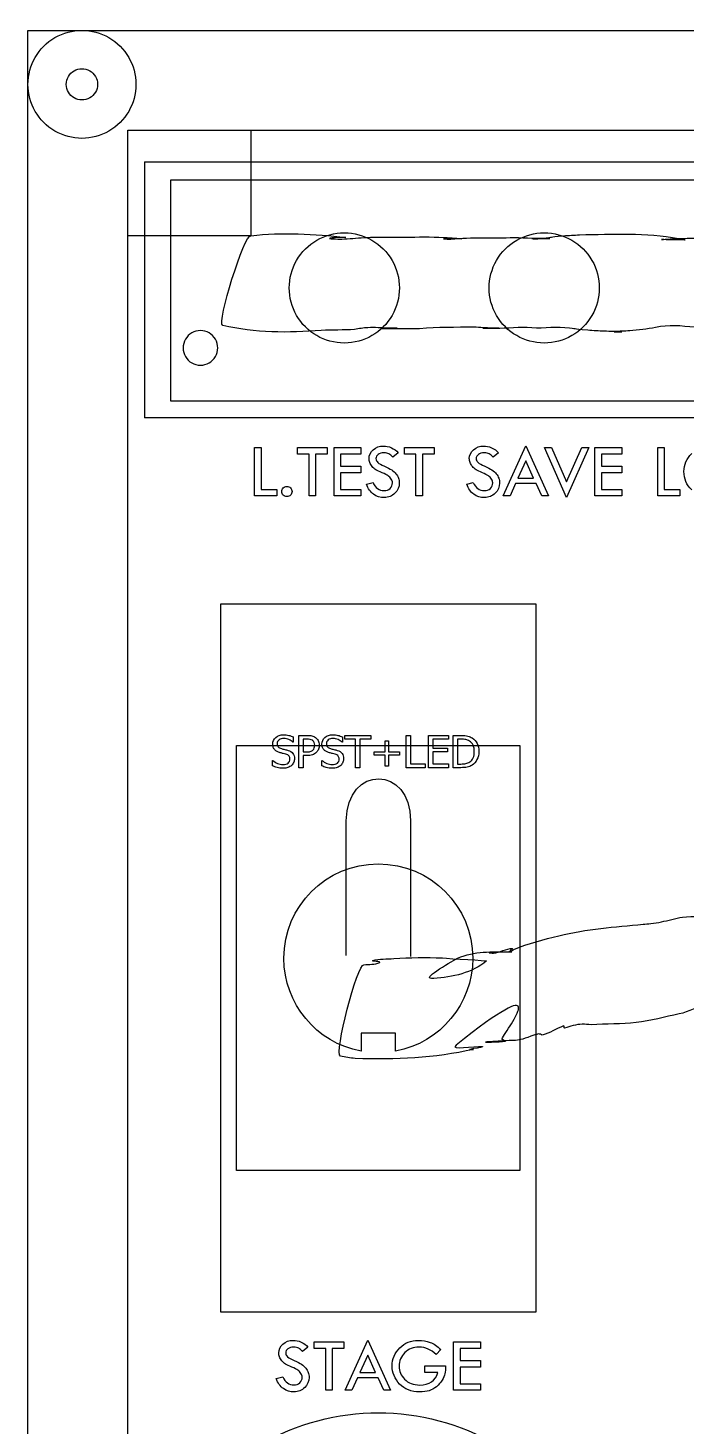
# Model space of a CAD drawing. Extents: x 0 to 339, y 0 to 211.
# Drawn here: x 0.1 to 41.9, y 121.8 to 210.6 of the extents above; entities that cross this region are included whole.
import ezdxf

# ---------------------------------------------------------------- set-up
doc = ezdxf.new("R2010")
doc.units = 0
doc.layers.add('Layer_1', color=7, linetype='CONTINUOUS')

msp = doc.modelspace()

# ---------------------------------------------------------------- linework, layer by layer
at = {"layer": 'Layer_1', "color": 7}
for p, q in [((0.13229, 210.418888), (338.58731, 210.418888)), ((0.13229, 0.132278), (0.13229, 210.418888)), ((14.53194, 183.917361), (14.94673, 183.917361)), ((14.53194, 180.845031), (14.53194, 183.917361)), ((14.94673, 183.917361), (14.94673, 181.259821)), ((17.26424, 183.917361), (19.14285, 183.917361)), ((17.26424, 183.497751), (17.26424, 183.917361)), ((19.14285, 183.917361), (19.14285, 183.497751)), ((19.57935, 183.917361), (21.28191, 183.917361)), ((19.57935, 180.845031), (19.57935, 183.917361)), ((21.28191, 183.917361), (21.28191, 183.497751)), ((24.05521, 183.917361), (25.93382, 183.917361)), ((24.05521, 183.497751), (24.05521, 183.917361)), ((25.93382, 183.917361), (25.93382, 183.497751)), ((30.32224, 180.845031), (31.75953, 184.035531)), ((31.75953, 184.035531), (33.21129, 180.845031)), ((32.94843, 183.912541), (33.39216, 183.912541)), ((34.34955, 180.741331), (32.94843, 183.912541)), ((33.39216, 183.912541), (34.35437, 181.739721)), ((35.77238, 183.912541), (34.34955, 180.741331)), ((34.35437, 181.739721), (35.32382, 183.912541)), ((35.32382, 183.912541), (35.77238, 183.912541)), ((36.15582, 183.917361), (37.85838, 183.917361)), ((36.15582, 180.845031), (36.15582, 183.917361)), ((37.85838, 183.917361), (37.85838, 183.497751)), ((40.14044, 183.917361), (40.55523, 183.917361)), ((40.14044, 180.845031), (40.14044, 183.917361)), ((40.55523, 183.917361), (40.55523, 181.259821)), ((17.99495, 183.497751), (17.26424, 183.497751)), ((17.99495, 180.845031), (17.99495, 183.497751)), ((19.14285, 183.497751), (18.40974, 183.497751)), ((18.40974, 183.497751), (18.40974, 180.845031)), ((21.28191, 183.497751), (19.99414, 183.497751)), ((19.99414, 183.497751), (19.99414, 182.730871)), ((23.65007, 183.577331), (23.31004, 183.304831)), ((23.65011, 183.577291), (23.65007, 183.577331)), ((24.78592, 183.497751), (24.05521, 183.497751)), ((24.78592, 180.845031), (24.78592, 183.497751)), ((25.93382, 183.497751), (25.20071, 183.497751)), ((25.20071, 183.497751), (25.20071, 180.845031)), ((30.02079, 183.577331), (29.68076, 183.304831)), ((30.02084, 183.577291), (30.02079, 183.577331)), ((31.75953, 183.073311), (31.26516, 181.980871)), ((32.2539, 181.980871), (31.75953, 183.073311)), ((37.85838, 183.497751), (36.57061, 183.497751)), ((36.57061, 183.497751), (36.57061, 182.730871)), ((19.99414, 182.730871), (21.28191, 182.730871)), ((21.28191, 182.316081), (19.99414, 182.316081)), ((19.99414, 182.316081), (19.99414, 181.259821)), ((21.28191, 182.730871), (21.28191, 182.316081)), ((36.57061, 182.730871), (37.85838, 182.730871)), ((37.85838, 182.316081), (36.57061, 182.316081)), ((36.57061, 182.316081), (36.57061, 181.259821)), ((37.85838, 182.730871), (37.85838, 182.316081)), ((41.80925, 182.400491), (41.80925, 182.400491)), ((14.94673, 181.259821), (15.94753, 181.259821)), ((15.94753, 181.259821), (15.94753, 180.845031)), ((19.99414, 181.259821), (21.28191, 181.259821)), ((21.28191, 181.259821), (21.28191, 180.845031)), ((21.63645, 181.585341), (22.05607, 181.703501)), ((28.00717, 181.585341), (28.42678, 181.703501)), ((31.10841, 181.631201), (30.75873, 180.845031)), ((32.41306, 181.631201), (31.10841, 181.631201)), ((31.26516, 181.980871), (32.2539, 181.980871)), ((32.77239, 180.845031), (32.41306, 181.631201)), ((36.57061, 181.259821), (37.85838, 181.259821)), ((37.85838, 181.259821), (37.85838, 180.845031)), ((40.55523, 181.259821), (41.55603, 181.259821)), ((41.55603, 181.259821), (41.55603, 180.845031)), ((15.94753, 180.845031), (14.53194, 180.845031)), ((16.25862, 181.127181), (16.25862, 181.127181)), ((18.40974, 180.845031), (17.99495, 180.845031)), ((21.28191, 180.845031), (19.57935, 180.845031)), ((25.20071, 180.845031), (24.78592, 180.845031)), ((30.75873, 180.845031), (30.32224, 180.845031)), ((33.21129, 180.845031), (32.77239, 180.845031)), ((37.85838, 180.845031), (36.15582, 180.845031)), ((41.55603, 180.845031), (40.14044, 180.845031)), ((18.32277, 127.108301), (20.20138, 127.108301)), ((18.32277, 126.688691), (18.32277, 127.108301)), ((20.20138, 127.108301), (20.20138, 126.688691)), ((20.28217, 124.035971), (21.71946, 127.226471)), ((21.71946, 127.226471), (23.17123, 124.035971)), ((27.17804, 127.108301), (28.88061, 127.108301)), ((27.17804, 124.035971), (27.17804, 127.108301)), ((28.88061, 127.108301), (28.88061, 126.688691)), ((17.91763, 126.768271), (17.5776, 126.495771)), ((17.91767, 126.768231), (17.91763, 126.768271)), ((19.05347, 126.688691), (18.32277, 126.688691)), ((19.05347, 124.035971), (19.05347, 126.688691)), ((20.20138, 126.688691), (19.46826, 126.688691)), ((19.46826, 126.688691), (19.46826, 124.035971)), ((21.71946, 126.264261), (21.22509, 125.171821)), ((22.21383, 125.171821), (21.71946, 126.264261)), ((26.37379, 126.618761), (26.06269, 126.312491)), ((26.3738, 126.618731), (26.37379, 126.618761)), ((28.88061, 126.688691), (27.59283, 126.688691)), ((27.59283, 126.688691), (27.59283, 125.921811)), ((25.35128, 125.171821), (25.35128, 125.591431)), ((25.35128, 125.591431), (26.66076, 125.591431)), ((27.59283, 125.921811), (28.88061, 125.921811)), ((28.88061, 125.507021), (27.59283, 125.507021)), ((27.59283, 125.507021), (27.59283, 124.450761)), ((28.88061, 125.921811), (28.88061, 125.507021)), ((15.90401, 124.776281), (16.32362, 124.894451)), ((21.06834, 124.822141), (20.71866, 124.035971)), ((22.373, 124.822141), (21.06834, 124.822141)), ((21.22509, 125.171821), (22.21383, 125.171821)), ((22.73232, 124.035971), (22.373, 124.822141)), ((26.18086, 125.171821), (25.35128, 125.171821)), ((27.59283, 124.450761), (28.88061, 124.450761)), ((28.88061, 124.450761), (28.88061, 124.035971)), ((19.46826, 124.035971), (19.05347, 124.035971)), ((20.71866, 124.035971), (20.28217, 124.035971)), ((23.17123, 124.035971), (22.73232, 124.035971)), ((28.88061, 124.035971), (27.17804, 124.035971))]:
    msp.add_line(p, q, dxfattribs=at)
at = {"layer": 'Layer_1', "color": 1}
for p, q in [((4.553477, 206.989884), (4.553477, 206.989884)), ((11.0889, 191.347971), (11.0889, 191.347971)), ((20.23288, 190.558181), (20.23288, 190.558181)), ((32.93277, 190.558181), (32.93277, 190.558181)), ((23.49221, 146.718406), (21.29234, 146.718406)), ((21.29234, 146.718406), (21.29234, 145.580366)), ((23.49221, 145.580366), (23.49221, 146.718406))]:
    msp.add_line(p, q, dxfattribs=at)
at = {"layer": 'Layer_1', "color": 3}
for p, q in [((6.990289, 206.989884), (6.990289, 206.989884)), ((6.47757, 204.072506), (14.289721, 204.072506)), ((6.47757, 197.373064), (6.47757, 204.072506)), ((14.289721, 204.072506), (14.289721, 197.373064)), ((9.20218, 200.925678), (113.05593, 200.925678)), ((9.20218, 186.874654), (9.20218, 200.925678)), ((14.289721, 197.373064), (6.47757, 197.373064)), ((14.29009, 197.372478), (14.28972, 197.373063)), ((113.05593, 186.874654), (9.20218, 186.874654)), ((12.392278, 174.000586), (32.392278, 174.000586)), ((12.392278, 129.000586), (12.392278, 174.000586)), ((32.392278, 174.000586), (32.392278, 129.000586)), ((21.4717, 151.060271), (21.47055, 151.060531)), ((32.392278, 129.000586), (12.392278, 129.000586))]:
    msp.add_line(p, q, dxfattribs=at)
at = {"layer": 'Layer_1', "color": 6}
for p, q in [((6.47757, 204.072506), (116.13033, 204.072506)), ((6.47757, 6.478666), (6.47757, 204.072506)), ((7.53177, 202.061561), (7.53177, 185.805561)), ((7.53177, 202.061561), (114.59278, 202.061561)), ((114.59278, 185.805561), (7.53177, 185.805561)), ((16.983479, 165.213876), (16.962808, 165.213876)), ((16.983479, 165.540466), (16.983479, 165.213876)), ((17.340391, 163.583576), (17.340391, 165.635476)), ((17.340391, 165.635476), (17.855777, 165.635476)), ((17.839241, 165.401006), (17.613243, 165.401006)), ((17.613243, 165.401006), (17.613243, 164.581076)), ((20.108867, 165.213876), (20.088197, 165.213876)), ((20.108867, 165.540466), (20.108867, 165.213876)), ((20.256318, 165.392896), (20.256318, 165.635436)), ((20.256318, 165.635436), (21.907207, 165.635436)), ((20.945337, 165.392896), (20.256318, 165.392896)), ((20.945337, 163.583536), (20.945337, 165.392896)), ((21.907207, 165.392896), (21.218188, 165.392896)), ((21.218188, 165.392896), (21.218188, 163.583536)), ((21.907207, 165.635436), (21.907207, 165.392896)), ((22.818089, 164.592256), (22.818089, 165.288166)), ((22.818089, 165.288166), (23.046843, 165.288166)), ((23.046843, 165.288166), (23.046843, 164.592256)), ((24.169944, 163.583536), (24.169944, 165.635436)), ((24.169944, 165.635436), (24.442795, 165.635436)), ((24.442795, 165.635436), (24.442795, 163.826066)), ((25.575541, 163.583536), (25.575541, 165.635436)), ((25.575541, 165.635436), (26.858494, 165.635436)), ((26.858494, 165.392896), (25.848393, 165.392896)), ((25.848393, 165.392896), (25.848393, 164.830656)), ((26.858494, 165.635436), (26.858494, 165.392896)), ((27.157528, 163.583506), (27.157528, 165.635406)), ((27.157528, 165.635406), (27.624682, 165.635406)), ((27.638461, 165.401016), (27.430377, 165.401016)), ((27.430377, 165.401016), (27.430377, 163.817646)), ((13.392278, 165.000586), (31.392278, 165.000586)), ((13.392278, 138.000586), (13.392278, 165.000586)), ((17.613243, 164.581076), (17.799278, 164.581076)), ((17.844753, 164.348386), (17.613243, 164.348386)), ((17.613243, 164.348386), (17.613243, 163.583576)), ((18.351871, 165.009706), (18.351871, 165.009696)), ((18.635747, 165.016796), (18.635746, 165.016696)), ((22.12218, 164.371776), (22.12218, 164.592256)), ((22.12218, 164.592256), (22.818089, 164.592256)), ((22.818089, 164.371776), (22.12218, 164.371776)), ((22.818089, 163.675866), (22.818089, 164.371776)), ((23.046843, 164.592256), (23.742752, 164.592256)), ((23.742752, 164.371776), (23.046843, 164.371776)), ((23.046843, 164.371776), (23.046843, 163.675866)), ((23.742752, 164.592256), (23.742752, 164.371776)), ((25.848393, 164.830656), (26.789592, 164.830656)), ((26.789592, 164.588126), (25.848393, 164.588126)), ((25.848393, 164.588126), (25.848393, 163.826066)), ((26.789592, 164.830656), (26.789592, 164.588126)), ((28.491468, 164.611356), (28.491468, 164.611416)), ((28.775343, 164.607386), (28.775343, 164.607416)), ((31.392278, 165.000586), (31.392278, 138.000586)), ((15.667454, 163.706196), (15.667454, 164.047956)), ((15.667454, 164.047956), (15.686746, 164.047956)), ((16.341314, 163.546406), (16.341315, 163.546326)), ((17.613243, 163.583576), (17.340391, 163.583576)), ((18.792843, 163.706196), (18.792843, 164.047956)), ((18.792843, 164.047956), (18.812135, 164.047956)), ((19.466703, 163.546406), (19.466703, 163.546326)), ((21.218188, 163.583536), (20.945337, 163.583536)), ((23.046843, 163.675866), (22.818089, 163.675866)), ((25.35919, 163.583536), (24.169944, 163.583536)), ((24.442795, 163.826066), (25.35919, 163.826066)), ((25.35919, 163.826066), (25.35919, 163.583536)), ((26.858494, 163.583536), (25.575541, 163.583536)), ((25.848393, 163.826066), (26.858494, 163.826066)), ((26.858494, 163.826066), (26.858494, 163.583536)), ((27.630195, 163.583506), (27.157528, 163.583506)), ((27.430377, 163.817646), (27.638461, 163.817646)), ((20.35417, 151.647806), (20.35417, 160.200436)), ((24.43003, 160.200436), (24.43003, 151.580986)), ((31.392278, 138.000586), (13.392278, 138.000586))]:
    msp.add_line(p, q, dxfattribs=at)
at = {"layer": 'Layer_1', "color": 3}
for points in [[(1.846789, 209.959485), (2.907725, 210.572017), (4.214853, 210.572017), (5.275789, 209.959485)], [(0.132289, 206.989884), (0.132289, 208.214948), (0.785853, 209.346953), (1.846789, 209.959485)], [(5.275789, 209.959485), (6.336725, 209.346953), (6.990289, 208.214948), (6.990289, 206.989884)], [(1.846789, 204.020283), (0.785853, 204.632815), (0.132289, 205.76482), (0.132289, 206.989884)], [(6.990289, 206.989884), (6.990289, 205.76482), (6.336725, 204.632815), (5.275789, 204.020283)], [(5.275789, 204.020283), (4.214853, 203.407751), (2.907725, 203.407751), (1.846789, 204.020283)], [(12.50483, 191.677131), (12.1021, 191.803371), (13.88737, 197.498715), (14.29009, 197.372478)], [(14.28972, 197.373063), (16.29506, 197.617018), (18.32297, 197.484886), (20.32444, 197.268698)], [(19.33767, 197.219878), (19.0981, 197.181058), (19.82085, 197.155638), (20.06346, 197.162158)], [(20.32444, 197.268698), (19.99552, 197.252428), (19.66276, 197.272498), (19.33767, 197.219878)], [(20.06346, 197.162158), (20.5387, 197.174938), (21.01034, 197.239718), (21.48627, 197.255128)], [(21.48627, 197.255128), (21.67263, 197.263928), (21.85879, 197.279208), (22.04534, 197.281498)], [(22.04534, 197.281498), (22.72998, 197.289898), (23.41471, 197.283798), (24.09939, 197.287198)], [(24.09939, 197.287198), (24.91656, 197.291298), (25.72655, 197.316518), (26.54315, 197.270028)], [(27.37251, 197.210578), (28.6164, 197.127798), (25.67215, 197.204378), (26.76658, 197.165668)], [(26.54315, 197.270028), (26.6951, 197.259268), (26.84705, 197.248628), (26.99899, 197.237738)], [(26.76658, 197.165668), (26.84568, 197.162868), (26.9248, 197.164068), (27.00391, 197.163368)], [(26.99899, 197.237738), (27.12351, 197.228838), (27.24795, 197.218868), (27.37251, 197.210578)], [(27.00391, 197.163368), (28.33474, 197.281772), (29.67393, 197.238848), (31.00877, 197.253758)], [(31.00877, 197.253758), (31.77239, 197.266588), (32.53325, 197.199278), (33.29633, 197.189388)], [(32.15393, 197.190588), (32.05743, 197.190032), (32.3469, 197.182088), (32.44337, 197.184588)], [(33.29633, 197.189388), (32.91553, 197.189785), (32.53472, 197.192688), (32.15393, 197.190588)], [(32.44337, 197.184588), (32.55986, 197.187588), (32.67634, 197.194798), (32.79224, 197.206838)], [(32.79224, 197.206838), (33.67921, 197.298998), (33.06046, 197.278268), (34.16323, 197.371562)], [(34.16323, 197.371562), (34.50101, 197.400142), (34.83996, 197.412712), (35.17832, 197.433292)], [(35.17832, 197.433292), (37.2737, 197.479272), (39.39385, 197.589127), (41.46477, 197.201871)], [(41.87715, 197.121101), (39.54905, 197.125401), (40.47956, 197.123501), (41.03881, 197.178671)], [(41.03881, 197.178671), (42.33136, 197.238351), (43.62584, 197.247901), (44.91959, 197.250521)], [(41.46477, 197.201871), (41.57705, 197.205571), (41.6755, 197.149251), (41.78215, 197.129101)], [(41.78215, 197.129101), (41.81335, 197.123201), (41.90895, 197.121101), (41.87715, 197.121101)], [(18.76786, 191.359381), (16.6803, 191.194351), (14.5527, 191.188021), (12.50483, 191.677131)], [(20.88034, 191.419681), (20.17687, 191.382581), (19.47202, 191.379481), (18.76786, 191.359381)], [(21.72478, 191.534321), (21.41456, 191.518021), (21.19015, 191.471021), (20.88034, 191.419681)], [(23.04296, 191.510821), (22.60481, 191.511801), (22.1624, 191.557321), (21.72478, 191.534321)], [(23.1805, 191.471521), (22.98925, 191.477521), (22.41557, 191.475521), (22.60665, 191.485121)], [(22.60665, 191.485121), (22.92553, 191.501721), (23.24582, 191.472521), (23.56456, 191.491121)], [(23.56456, 191.491121), (23.73824, 191.501521), (23.21683, 191.504221), (23.04296, 191.510821)], [(25.0175, 191.470521), (24.40218, 191.445021), (23.79593, 191.453421), (23.1805, 191.471521)], [(28.46765, 191.573911), (27.31753, 191.549911), (26.16569, 191.559811), (25.0175, 191.470521)], [(29.61604, 191.509111), (29.23268, 191.515111), (28.84946, 191.540511), (28.46765, 191.573911)], [(29.52626, 191.489311), (28.58862, 191.500911), (29.10856, 191.489731), (30.03788, 191.512111)], [(31.84868, 191.550711), (31.07404, 191.540711), (30.3014, 191.475911), (29.52626, 191.489311)], [(30.03788, 191.512111), (30.17846, 191.515111), (29.75664, 191.507111), (29.61604, 191.509111)], [(34.25087, 191.533811), (33.4523, 191.612311), (32.6457, 191.417171), (31.84868, 191.550711)], [(35.70521, 191.369461), (34.55679, 191.462461), (35.1806, 191.442461), (34.25087, 191.533811)], [(36.75172, 191.307861), (36.40288, 191.328461), (36.05351, 191.341261), (35.70521, 191.369461)], [(37.87364, 191.279761), (37.49967, 191.288761), (37.12569, 191.298461), (36.75172, 191.307861)], [(37.39882, 191.280631), (37.24152, 191.263131), (37.71537, 191.280051), (37.87364, 191.279761)], [(38.36378, 191.334431), (38.04249, 191.310931), (37.71899, 191.316331), (37.39882, 191.280631)], [(40.01085, 191.539061), (39.46398, 191.445861), (38.91773, 191.374891), (38.36378, 191.334431)], [(42.48148, 191.562161), (41.66141, 191.639161), (40.81772, 191.735191), (40.01085, 191.539061)], [(33.86123, 152.908171), (35.61484, 153.331211), (37.41956, 153.478641), (39.21216, 153.637701)], [(39.21216, 153.637701), (39.37421, 153.652301), (39.53617, 153.668201), (39.69832, 153.681601)], [(39.69832, 153.681601), (40.20092, 153.723301), (40.56089, 153.835841), (41.0503, 153.948821)], [(41.0503, 153.948821), (41.26918, 153.999321), (41.48433, 154.076601), (41.70824, 154.094571)], [(41.70824, 154.094571), (42.42396, 154.151971), (43.1433, 154.147671), (43.86082, 154.174271)], [(31.01052, 152.033991), (31.92102, 152.435631), (32.8966, 152.664771), (33.86123, 152.908171)], [(27.42254, 151.478461), (28.54963, 151.950621), (29.52682, 151.888651), (30.79014, 151.884241)], [(30.79014, 151.884241), (31.23982, 151.882241), (29.89035, 151.871241), (29.44189, 151.838141)], [(29.71121, 151.799041), (30.11524, 151.853341), (30.50706, 152.098551), (30.91876, 152.102641)], [(30.7945, 151.999791), (30.7806, 151.983691), (30.7557, 151.934991), (30.7768, 151.938391)], [(30.7768, 151.938391), (30.8599, 151.951591), (30.93261, 152.002091), (31.01052, 152.033991)], [(30.91876, 152.102641), (30.97256, 152.103171), (30.82966, 152.040441), (30.7945, 151.999791)], [(19.98203, 145.258361), (19.57177, 145.363701), (21.06145, 151.165601), (21.4717, 151.060271)], [(21.47055, 151.060531), (21.80766, 151.108231), (22.17495, 151.056531), (22.48186, 151.203481)], [(22.48186, 151.203481), (22.62137, 151.270481), (21.8869, 151.289481), (22.03572, 151.331871)], [(22.03572, 151.331871), (22.46519, 151.454311), (22.92418, 151.425171), (23.36965, 151.456591)], [(23.36965, 151.456591), (24.40166, 151.529291), (25.42941, 151.532891), (26.46225, 151.498791)], [(25.91428, 150.185141), (24.93874, 150.102441), (26.91144, 151.184061), (27.42254, 151.478461)], [(29.26871, 151.304871), (28.36843, 150.543921), (27.08886, 150.284741), (25.91428, 150.185141)], [(26.46225, 151.498791), (26.9619, 151.445491), (29.31665, 151.345391), (29.26871, 151.304871)], [(29.44189, 151.838141), (29.35139, 151.831141), (29.62057, 151.795341), (29.71121, 151.799041)], [(30.27455, 146.416271), (30.923, 147.482411), (33.34702, 150.716801), (27.33111, 145.963941)], [(43.24482, 148.571831), (42.64416, 148.428411), (42.13331, 148.046071), (41.5135, 147.953781)], [(41.5135, 147.953781), (40.61488, 147.743581), (39.69438, 147.514831), (38.77797, 147.401611)], [(32.34053, 146.615151), (30.88575, 146.085851), (31.54862, 146.354891), (29.28276, 146.163341)], [(32.56981, 146.668851), (32.49161, 146.661851), (32.41696, 146.633051), (32.34053, 146.615151)], [(32.69604, 146.648151), (32.65514, 146.660151), (32.61224, 146.672851), (32.56981, 146.668851)], [(32.81017, 146.598351), (32.76997, 146.587951), (32.73587, 146.636451), (32.69604, 146.648151)], [(34.14778, 147.178831), (33.69055, 146.997091), (33.29511, 146.724191), (32.81017, 146.598351)], [(34.22838, 147.042561), (34.17608, 147.035561), (34.23338, 147.198941), (34.14778, 147.178831)], [(34.76447, 147.204521), (34.58311, 147.160321), (34.4134, 147.067321), (34.22838, 147.042561)], [(35.92349, 147.244021), (35.50388, 147.300521), (35.18067, 147.306021), (34.76447, 147.204521)], [(38.77797, 147.401611), (37.83415, 147.285011), (36.87001, 147.328811), (35.92349, 147.244021)], [(28.44417, 145.692591), (25.93292, 145.119701), (23.50362, 145.021721), (20.91993, 145.115401)], [(27.33111, 145.963941), (26.88925, 145.614851), (28.45712, 145.919641), (29.01755, 145.864641)], [(29.01755, 145.864641), (29.21614, 145.845141), (27.54983, 145.599801), (28.44417, 145.692591)], [(29.28276, 146.163341), (28.88794, 146.129941), (30.0773, 146.163871), (30.47038, 146.213741)], [(30.47038, 146.213741), (30.56358, 146.225541), (30.10649, 146.285641), (30.27455, 146.416271)], [(20.91993, 145.115401), (20.60389, 145.126901), (20.29466, 145.210701), (19.98203, 145.258361)], [(14.892273, 120.595845), (19.533289, 123.275337), (25.251257, 123.275337), (29.892273, 120.595845)]]:
    msp.add_open_spline(points, degree=3, dxfattribs=at)
at = {"layer": 'Layer_1', "color": 1}
for points in [[(2.569102, 206.989884), (2.569102, 207.344358), (2.758211, 207.671906), (3.065195, 207.849144)], [(3.065195, 207.849144), (3.372179, 208.026381), (3.750399, 208.026381), (4.057383, 207.849144)], [(4.057383, 207.849144), (4.364367, 207.671906), (4.553477, 207.344358), (4.553477, 206.989884)], [(3.065195, 206.130624), (2.758211, 206.307862), (2.569102, 206.63541), (2.569102, 206.989884)], [(4.553477, 206.989884), (4.553477, 206.63541), (4.364367, 206.307862), (4.057383, 206.130624)], [(4.057383, 206.130624), (3.750399, 205.953387), (3.372179, 205.953387), (3.065195, 206.130624)], [(17.201791, 195.808181), (17.827006, 196.891085), (18.98245, 197.558181), (20.23288, 197.558181)], [(20.23288, 197.558181), (21.48331, 197.558181), (22.638754, 196.891085), (23.263969, 195.808181)], [(29.901681, 195.808181), (30.526896, 196.891085), (31.68234, 197.558181), (32.93277, 197.558181)], [(32.93277, 197.558181), (34.1832, 197.558181), (35.338644, 196.891085), (35.963859, 195.808181)], [(17.201791, 192.308181), (16.576576, 193.391085), (16.576576, 194.725277), (17.201791, 195.808181)], [(23.263969, 195.808181), (23.889184, 194.725277), (23.889184, 193.391085), (23.263969, 192.308181)], [(29.901681, 192.308181), (29.276466, 193.391085), (29.276466, 194.725277), (29.901681, 195.808181)], [(35.963859, 195.808181), (36.589074, 194.725277), (36.589074, 193.391085), (35.963859, 192.308181)], [(20.23288, 190.558181), (18.98245, 190.558181), (17.827006, 191.225277), (17.201791, 192.308181)], [(23.263969, 192.308181), (22.638754, 191.225277), (21.48331, 190.558181), (20.23288, 190.558181)], [(32.93277, 190.558181), (31.68234, 190.558181), (30.526896, 191.225277), (29.901681, 192.308181)], [(35.963859, 192.308181), (35.338644, 191.225277), (34.1832, 190.558181), (32.93277, 190.558181)], [(11.0889, 191.347971), (10.695908, 191.347971), (10.332768, 191.138312), (10.136272, 190.797971)], [(12.041528, 190.797971), (11.845032, 191.138312), (11.481892, 191.347971), (11.0889, 191.347971)], [(10.136272, 190.797971), (9.939776, 190.45763), (9.939776, 190.038312), (10.136272, 189.697971)], [(12.041528, 189.697971), (12.238024, 190.038312), (12.238024, 190.45763), (12.041528, 190.797971)], [(10.136272, 189.697971), (10.332768, 189.35763), (10.695908, 189.147971), (11.0889, 189.147971)], [(11.0889, 189.147971), (11.481892, 189.147971), (11.845032, 189.35763), (12.041528, 189.697971)], [(16.39239, 151.474576), (16.392307, 154.788196), (19.078397, 157.474526), (22.39202, 157.474726)], [(22.39202, 157.474726), (25.705846, 157.474806), (28.392253, 154.788406), (28.39217, 151.474576)], [(21.29234, 145.580366), (18.453363, 146.109846), (16.394357, 148.586646), (16.39239, 151.474576)], [(28.39217, 151.474576), (28.39017, 148.586646), (26.331191, 146.109836), (23.49221, 145.580366)]]:
    msp.add_open_spline(points, degree=3, dxfattribs=at)
at = {"layer": 'Layer_1', "color": 7}
for points in [[(22.06812, 183.782281), (22.244973, 183.938228), (22.459603, 184.016201), (22.71201, 184.016201)], [(22.71201, 184.016201), (22.87921, 184.016201), (23.048823, 183.980028), (23.22085, 183.907681)], [(23.22085, 183.907681), (23.392877, 183.835334), (23.535963, 183.725204), (23.65011, 183.577291)], [(28.43885, 183.782281), (28.615697, 183.938228), (28.830327, 184.016201), (29.08274, 184.016201)], [(29.08274, 184.016201), (29.24994, 184.016201), (29.419553, 183.980028), (29.59158, 183.907681)], [(29.59158, 183.907681), (29.763607, 183.835334), (29.906693, 183.725204), (30.02084, 183.577291)], [(21.80285, 183.220381), (21.80285, 183.440634), (21.891273, 183.627934), (22.06812, 183.782281)], [(21.84865, 182.962341), (21.818117, 183.042728), (21.80285, 183.128741), (21.80285, 183.220381)], [(21.99817, 182.718771), (21.930643, 182.800764), (21.880803, 182.881954), (21.84865, 182.962341)], [(22.37918, 183.478421), (22.285927, 183.410894), (22.2393, 183.323274), (22.2393, 183.215561)], [(22.2393, 183.215561), (22.2393, 183.122314), (22.280297, 183.039518), (22.36229, 182.967171)], [(22.36229, 182.967171), (22.444283, 182.896431), (22.584157, 182.818454), (22.78191, 182.733241)], [(22.74814, 183.582121), (22.59702, 183.582121), (22.474033, 183.547554), (22.37918, 183.478421)], [(23.06406, 183.512221), (22.991713, 183.558821), (22.886407, 183.582121), (22.74814, 183.582121)], [(23.31004, 183.304831), (23.220007, 183.398078), (23.138013, 183.467208), (23.06406, 183.512221)], [(28.17358, 183.220381), (28.17358, 183.440634), (28.262003, 183.627934), (28.43885, 183.782281)], [(28.21938, 182.962341), (28.188847, 183.042728), (28.17358, 183.128741), (28.17358, 183.220381)], [(28.3689, 182.718771), (28.301373, 182.800764), (28.251533, 182.881954), (28.21938, 182.962341)], [(28.74989, 183.478421), (28.656643, 183.410894), (28.61002, 183.323274), (28.61002, 183.215561)], [(28.61002, 183.215561), (28.61002, 183.122314), (28.651017, 183.039518), (28.73301, 182.967171)], [(28.73301, 182.967171), (28.815003, 182.896431), (28.954877, 182.818454), (29.15263, 182.733241)], [(29.11886, 183.582121), (28.96774, 183.582121), (28.84475, 183.547554), (28.74989, 183.478421)], [(29.43478, 183.512221), (29.362433, 183.558821), (29.257127, 183.582121), (29.11886, 183.582121)], [(29.68076, 183.304831), (29.590727, 183.398078), (29.508733, 183.467208), (29.43478, 183.512221)], [(41.80925, 182.400491), (41.80925, 182.844218), (41.97645, 183.224441), (42.31085, 183.541161)], [(22.23691, 182.508971), (22.14527, 182.568438), (22.06569, 182.638371), (21.99817, 182.718771)], [(22.63482, 182.316041), (22.462793, 182.386781), (22.330157, 182.451091), (22.23691, 182.508971)], [(23.01344, 182.130351), (22.93466, 182.185018), (22.808453, 182.246914), (22.63482, 182.316041)], [(22.78191, 182.733241), (22.979657, 182.649641), (23.133193, 182.570864), (23.24252, 182.496911)], [(23.21119, 181.920551), (23.158123, 182.005758), (23.092207, 182.075691), (23.01344, 182.130351)], [(23.24252, 182.496911), (23.353447, 182.424564), (23.44428, 182.344178), (23.51502, 182.255751)], [(23.51502, 182.255751), (23.58576, 182.167331), (23.63801, 182.074084), (23.67177, 181.976011)], [(28.60764, 182.508971), (28.516, 182.568438), (28.43642, 182.638371), (28.3689, 182.718771)], [(29.00555, 182.316041), (28.833523, 182.386781), (28.700887, 182.451091), (28.60764, 182.508971)], [(29.38417, 182.130351), (29.30539, 182.185018), (29.179183, 182.246914), (29.00555, 182.316041)], [(29.15263, 182.733241), (29.350377, 182.649641), (29.50391, 182.570864), (29.61323, 182.496911)], [(29.58191, 181.920551), (29.528843, 182.005758), (29.46293, 182.075691), (29.38417, 182.130351)], [(29.61323, 182.496911), (29.724163, 182.424564), (29.815, 182.344178), (29.88574, 182.255751)], [(29.88574, 182.255751), (29.95648, 182.167331), (30.00873, 182.074084), (30.04249, 181.976011)], [(42.30362, 181.226051), (41.97404, 181.549204), (41.80925, 181.940684), (41.80925, 182.400491)], [(16.25862, 181.127181), (16.25862, 181.215608), (16.289953, 181.291974), (16.35262, 181.356281)], [(16.35262, 181.356281), (16.416953, 181.420614), (16.494123, 181.452781), (16.58413, 181.452781)], [(16.58413, 181.452781), (16.672557, 181.452781), (16.748923, 181.420614), (16.81323, 181.356281)], [(16.81323, 181.356281), (16.877563, 181.291948), (16.90973, 181.215581), (16.90973, 181.127181)], [(22.08983, 180.951101), (21.89369, 181.092574), (21.742563, 181.303988), (21.63645, 181.585341)], [(22.05607, 181.703501), (22.208797, 181.357848), (22.442717, 181.185021), (22.75783, 181.185021)], [(22.75783, 181.185021), (22.910563, 181.185021), (23.037573, 181.230841), (23.13886, 181.322481)], [(23.13886, 181.322481), (23.240147, 181.414121), (23.29079, 181.529874), (23.29079, 181.669741)], [(23.29079, 181.669741), (23.29079, 181.753341), (23.264257, 181.836944), (23.21119, 181.920551)], [(23.72487, 181.664921), (23.72487, 181.409294), (23.631623, 181.191448), (23.44513, 181.011381)], [(23.67177, 181.976011), (23.70717, 181.877944), (23.72487, 181.774248), (23.72487, 181.664921)], [(28.46055, 180.951101), (28.264403, 181.092574), (28.113277, 181.303988), (28.00717, 181.585341)], [(28.42678, 181.703501), (28.579513, 181.357848), (28.813437, 181.185021), (29.12855, 181.185021)], [(29.12855, 181.185021), (29.281283, 181.185021), (29.408293, 181.230841), (29.50958, 181.322481)], [(29.50958, 181.322481), (29.610867, 181.414121), (29.66151, 181.529874), (29.66151, 181.669741)], [(29.66151, 181.669741), (29.66151, 181.753341), (29.634977, 181.836944), (29.58191, 181.920551)], [(30.09559, 181.664921), (30.09559, 181.409294), (30.002343, 181.191448), (29.81585, 181.011381)], [(30.04249, 181.976011), (30.07789, 181.877944), (30.09559, 181.774248), (30.09559, 181.664921)], [(16.35262, 180.895671), (16.289953, 180.958404), (16.25862, 181.035574), (16.25862, 181.127181)], [(16.58413, 180.801671), (16.494097, 180.801671), (16.416927, 180.833004), (16.35262, 180.895671)], [(16.81323, 180.895671), (16.750497, 180.833004), (16.67413, 180.801671), (16.58413, 180.801671)], [(16.90973, 181.127181), (16.90973, 181.037148), (16.877563, 180.959978), (16.81323, 180.895671)], [(22.7723, 180.741291), (22.515067, 180.741291), (22.287577, 180.811228), (22.08983, 180.951101)], [(23.44513, 181.011381), (23.260243, 180.831321), (23.035967, 180.741291), (22.7723, 180.741291)], [(29.14302, 180.741291), (28.885787, 180.741291), (28.658297, 180.811228), (28.46055, 180.951101)], [(29.81585, 181.011381), (29.630963, 180.831321), (29.406687, 180.741291), (29.14302, 180.741291)], [(16.33568, 126.973221), (16.512527, 127.129168), (16.727157, 127.207141), (16.97957, 127.207141)], [(16.97957, 127.207141), (17.14677, 127.207141), (17.316383, 127.170968), (17.48841, 127.098621)], [(17.48841, 127.098621), (17.660437, 127.026274), (17.803523, 126.916144), (17.91767, 126.768231)], [(23.75725, 126.729661), (24.080397, 127.047988), (24.471873, 127.207151), (24.93168, 127.207151)], [(24.93168, 127.207151), (25.204993, 127.207151), (25.454187, 127.165351), (25.67926, 127.081751)], [(25.67926, 127.081751), (25.905953, 126.999758), (26.137467, 126.845418), (26.3738, 126.618731)], [(16.07041, 126.411321), (16.07041, 126.631581), (16.158833, 126.818881), (16.33568, 126.973221)], [(16.11621, 126.153281), (16.085677, 126.233668), (16.07041, 126.319681), (16.07041, 126.411321)], [(16.26572, 125.909721), (16.1982, 125.991714), (16.148363, 126.072901), (16.11621, 126.153281)], [(16.64673, 126.669361), (16.553483, 126.601834), (16.50686, 126.514214), (16.50686, 126.406501)], [(16.50686, 126.406501), (16.50686, 126.313254), (16.547857, 126.230458), (16.62985, 126.158111)], [(16.62985, 126.158111), (16.711843, 126.087371), (16.851713, 126.009394), (17.04946, 125.924181)], [(17.0157, 126.773061), (16.864573, 126.773061), (16.741583, 126.738494), (16.64673, 126.669361)], [(17.33162, 126.703161), (17.259273, 126.749761), (17.153967, 126.773061), (17.0157, 126.773061)], [(17.5776, 126.495771), (17.487567, 126.589018), (17.405573, 126.658148), (17.33162, 126.703161)], [(23.27252, 125.576931), (23.27252, 126.028698), (23.434097, 126.412941), (23.75725, 126.729661)], [(24.07556, 126.425831), (23.836013, 126.194318), (23.71624, 125.904931), (23.71624, 125.557671)], [(24.97508, 126.773101), (24.614953, 126.773101), (24.315113, 126.657344), (24.07556, 126.425831)], [(26.06269, 126.312491), (25.74919, 126.619564), (25.386653, 126.773101), (24.97508, 126.773101)], [(16.50447, 125.699911), (16.41283, 125.759378), (16.333247, 125.829314), (16.26572, 125.909721)], [(16.90238, 125.506981), (16.730353, 125.577721), (16.597717, 125.642031), (16.50447, 125.699911)], [(17.28099, 125.321291), (17.202217, 125.375958), (17.076013, 125.437854), (16.90238, 125.506981)], [(17.04946, 125.924181), (17.247213, 125.840581), (17.40075, 125.761804), (17.51007, 125.687851)], [(17.47874, 125.111491), (17.425673, 125.196698), (17.359757, 125.266631), (17.28099, 125.321291)], [(17.51007, 125.687851), (17.621003, 125.615504), (17.71184, 125.535118), (17.78258, 125.446691)], [(17.78258, 125.446691), (17.85332, 125.358271), (17.90557, 125.265024), (17.93933, 125.166951)], [(23.74519, 124.431431), (23.430077, 124.765838), (23.27252, 125.147671), (23.27252, 125.576931)], [(23.71624, 125.557671), (23.71624, 125.253811), (23.831993, 124.979694), (24.0635, 124.735321)], [(26.66076, 125.591431), (26.66076, 125.380818), (26.646293, 125.212811), (26.61736, 125.087411)], [(16.35738, 124.142041), (16.16124, 124.283514), (16.010117, 124.494928), (15.90401, 124.776281)], [(16.32362, 124.894451), (16.476353, 124.548791), (16.710277, 124.375961), (17.02539, 124.375961)], [(17.02539, 124.375961), (17.178123, 124.375961), (17.30513, 124.421781), (17.40641, 124.513421)], [(17.40641, 124.513421), (17.507697, 124.605061), (17.55834, 124.720814), (17.55834, 124.860681)], [(17.55834, 124.860681), (17.55834, 124.944281), (17.531807, 125.027884), (17.47874, 125.111491)], [(17.99243, 124.855861), (17.99243, 124.600234), (17.89918, 124.382391), (17.71268, 124.202331)], [(17.93933, 125.166951), (17.97473, 125.068884), (17.99243, 124.965188), (17.99243, 124.855861)], [(25.01608, 123.932241), (24.48554, 123.932241), (24.06191, 124.098638), (23.74519, 124.431431)], [(24.0635, 124.735321), (24.29662, 124.492561), (24.61736, 124.371181), (25.02572, 124.371181)], [(25.02572, 124.371181), (25.63826, 124.371181), (26.023307, 124.638061), (26.18086, 125.171821)], [(26.44373, 124.672621), (26.35531, 124.521494), (26.237143, 124.385644), (26.08923, 124.265071)], [(26.61736, 125.087411), (26.590027, 124.962011), (26.53215, 124.823748), (26.44373, 124.672621)], [(17.03986, 123.932231), (16.782627, 123.932231), (16.555133, 124.002168), (16.35738, 124.142041)], [(17.71268, 124.202331), (17.527793, 124.022264), (17.30352, 123.932231), (17.03986, 123.932231)], [(25.61656, 124.009441), (25.44936, 123.957974), (25.2492, 123.932241), (25.01608, 123.932241)], [(26.08923, 124.265071), (25.94293, 124.146098), (25.785373, 124.060888), (25.61656, 124.009441)]]:
    msp.add_open_spline(points, degree=3, dxfattribs=at)
at = {"layer": 'Layer_1', "color": 6}
for points in [[(15.682611, 165.085626), (15.682611, 165.251906), (15.747379, 165.391086), (15.876915, 165.503166)], [(15.876915, 165.503166), (16.00645, 165.616166), (16.171815, 165.672666), (16.373008, 165.672666)], [(16.08362, 165.347486), (16.005531, 165.288686), (15.966487, 165.211056), (15.966487, 165.114596)], [(16.390922, 165.437086), (16.264143, 165.437086), (16.161709, 165.407219), (16.08362, 165.347486)], [(16.373008, 165.672666), (16.487844, 165.672666), (16.59625, 165.661199), (16.698225, 165.638266)], [(16.712005, 165.369586), (16.61003, 165.414586), (16.503003, 165.437086), (16.390922, 165.437086)], [(16.698225, 165.638266), (16.801118, 165.615266), (16.896203, 165.582666), (16.983479, 165.540466)], [(16.962808, 165.213876), (16.89758, 165.273609), (16.813979, 165.325513), (16.712005, 165.369586)], [(18.052837, 165.383106), (17.995878, 165.395039), (17.924679, 165.401006), (17.839241, 165.401006)], [(17.855777, 165.635476), (17.977045, 165.635476), (18.080397, 165.625376), (18.165836, 165.605176)], [(18.204421, 165.322506), (18.161242, 165.350973), (18.110714, 165.371173), (18.052837, 165.383106)], [(18.165836, 165.605176), (18.251274, 165.584976), (18.326607, 165.552376), (18.391834, 165.507376)], [(18.314664, 165.194346), (18.290778, 165.246746), (18.25403, 165.289466), (18.204421, 165.322506)], [(18.351871, 165.009696), (18.351871, 165.080436), (18.339468, 165.141986), (18.314664, 165.194346)], [(18.391834, 165.507376), (18.468085, 165.454976), (18.5278, 165.388369), (18.570979, 165.307556)], [(18.570979, 165.307556), (18.614157, 165.227629), (18.635747, 165.130709), (18.635747, 165.016796)], [(18.808, 165.085626), (18.808, 165.251906), (18.872767, 165.391086), (19.002303, 165.503166)], [(19.002303, 165.503166), (19.131838, 165.616166), (19.297203, 165.672666), (19.498396, 165.672666)], [(19.209009, 165.347486), (19.13092, 165.288686), (19.091876, 165.211056), (19.091876, 165.114596)], [(19.516311, 165.437086), (19.389532, 165.437086), (19.287098, 165.407219), (19.209009, 165.347486)], [(19.498396, 165.672666), (19.613233, 165.672666), (19.721638, 165.661199), (19.823613, 165.638266)], [(19.837394, 165.369586), (19.735419, 165.414586), (19.628392, 165.437086), (19.516311, 165.437086)], [(19.823613, 165.638266), (19.926506, 165.615266), (20.021591, 165.582666), (20.108867, 165.540466)], [(20.088197, 165.213876), (20.022969, 165.273609), (19.939368, 165.325513), (19.837394, 165.369586)], [(27.624682, 165.635406), (27.817607, 165.635406), (27.968732, 165.620706), (28.078057, 165.591306)], [(27.947141, 165.372116), (27.864459, 165.391383), (27.761566, 165.401016), (27.638461, 165.401016)], [(28.180029, 165.277016), (28.107452, 165.321083), (28.029823, 165.352783), (27.947141, 165.372116)], [(28.078057, 165.591306), (28.1883, 165.562839), (28.282006, 165.523336), (28.359176, 165.472796)], [(28.412918, 165.015186), (28.360551, 165.127266), (28.282922, 165.214543), (28.180029, 165.277016)], [(28.359176, 165.472796), (28.491468, 165.385516), (28.593902, 165.269299), (28.666478, 165.124146)], [(15.717062, 164.873406), (15.694095, 164.934939), (15.682611, 165.005679), (15.682611, 165.085626)], [(15.816281, 164.714936), (15.774021, 164.759936), (15.740948, 164.812759), (15.717062, 164.873406)], [(15.965109, 164.603316), (15.909069, 164.631783), (15.85946, 164.668989), (15.816281, 164.714936)], [(16.155279, 164.533016), (16.084539, 164.551416), (16.02115, 164.574849), (15.965109, 164.603316)], [(15.966487, 165.114596), (15.966487, 165.027316), (15.989454, 164.957953), (16.035389, 164.906506)], [(16.035389, 164.906506), (16.081323, 164.855039), (16.147929, 164.817376), (16.235204, 164.793516)], [(16.352338, 164.484816), (16.299973, 164.496749), (16.234286, 164.512816), (16.155279, 164.533016)], [(16.235204, 164.793516), (16.293081, 164.777916), (16.363821, 164.759983), (16.447422, 164.739716)], [(16.525971, 164.439316), (16.462581, 164.457716), (16.404703, 164.472883), (16.352338, 164.484816)], [(16.447422, 164.739716), (16.531023, 164.720449), (16.600384, 164.702549), (16.655506, 164.686016)], [(16.718896, 164.324936), (16.678473, 164.376403), (16.614165, 164.414529), (16.525971, 164.439316)], [(16.655506, 164.686016), (16.796984, 164.642816), (16.900337, 164.577589), (16.965564, 164.490336)], [(16.77953, 164.125126), (16.77953, 164.206886), (16.759318, 164.273489), (16.718896, 164.324936)], [(16.965564, 164.490336), (17.030791, 164.403056), (17.063405, 164.295569), (17.063405, 164.167876)], [(17.799278, 164.581076), (17.909521, 164.581076), (17.998634, 164.589809), (18.066617, 164.607276)], [(18.207177, 164.402086), (18.111633, 164.366286), (17.990825, 164.348386), (17.844753, 164.348386)], [(18.066617, 164.607276), (18.1346, 164.625676), (18.1911, 164.657843), (18.236116, 164.703776)], [(18.456602, 164.560566), (18.385863, 164.490746), (18.302721, 164.437919), (18.207177, 164.402086)], [(18.236116, 164.703776), (18.276538, 164.745109), (18.305936, 164.790126), (18.32431, 164.838826)], [(18.32431, 164.838826), (18.342684, 164.887493), (18.351871, 164.944453), (18.351871, 165.009706)], [(18.587515, 164.763136), (18.55628, 164.684129), (18.512642, 164.616606), (18.456602, 164.560566)], [(18.635746, 165.016696), (18.635746, 164.927583), (18.619669, 164.843063), (18.587515, 164.763136)], [(18.842451, 164.873406), (18.819483, 164.934939), (18.808, 165.005679), (18.808, 165.085626)], [(18.94167, 164.714936), (18.89941, 164.759936), (18.866337, 164.812759), (18.842451, 164.873406)], [(19.090498, 164.603316), (19.034458, 164.631783), (18.984848, 164.668989), (18.94167, 164.714936)], [(19.280667, 164.533016), (19.209928, 164.551416), (19.146538, 164.574849), (19.090498, 164.603316)], [(19.091876, 165.114596), (19.091876, 165.027316), (19.114843, 164.957953), (19.160778, 164.906506)], [(19.160778, 164.906506), (19.206712, 164.855039), (19.273318, 164.817376), (19.360593, 164.793516)], [(19.477726, 164.484816), (19.425361, 164.496749), (19.359674, 164.512816), (19.280667, 164.533016)], [(19.360593, 164.793516), (19.41847, 164.777916), (19.48921, 164.759983), (19.572811, 164.739716)], [(19.651359, 164.439316), (19.587969, 164.457716), (19.530091, 164.472883), (19.477726, 164.484816)], [(19.572811, 164.739716), (19.656412, 164.720449), (19.725773, 164.702549), (19.780894, 164.686016)], [(19.844284, 164.324936), (19.803861, 164.376403), (19.739553, 164.414529), (19.651359, 164.439316)], [(19.780894, 164.686016), (19.922373, 164.642816), (20.025726, 164.577589), (20.090953, 164.490336)], [(19.904918, 164.125126), (19.904918, 164.206886), (19.884707, 164.273489), (19.844284, 164.324936)], [(20.090953, 164.490336), (20.15618, 164.403056), (20.188794, 164.295569), (20.188794, 164.167876)], [(28.491468, 164.611416), (28.491468, 164.769436), (28.465285, 164.904026), (28.412918, 165.015186)], [(28.419808, 164.210356), (28.467581, 164.317843), (28.491468, 164.451509), (28.491468, 164.611356)], [(28.775343, 164.607416), (28.775343, 164.420003), (28.737217, 164.250963), (28.660966, 164.100296)], [(28.666478, 165.124146), (28.739055, 164.979913), (28.775343, 164.807659), (28.775343, 164.607386)], [(15.960976, 163.591826), (15.857164, 163.623026), (15.759323, 163.661149), (15.667454, 163.706196)], [(15.686746, 164.047956), (15.776778, 163.963436), (15.878753, 163.897749), (15.992671, 163.850896)], [(16.341315, 163.546326), (16.192487, 163.546326), (16.065707, 163.561493), (15.960976, 163.591826)], [(15.992671, 163.850896), (16.106588, 163.804963), (16.216372, 163.781996), (16.322022, 163.781996)], [(16.322022, 163.781996), (16.472687, 163.781996), (16.586605, 163.813229), (16.663775, 163.875696)], [(16.65275, 163.594606), (16.570068, 163.562473), (16.466256, 163.546406), (16.341314, 163.546406)], [(16.87737, 163.732416), (16.811224, 163.672683), (16.736351, 163.626746), (16.65275, 163.594606)], [(16.663775, 163.875696), (16.740945, 163.939096), (16.77953, 164.022239), (16.77953, 164.125126)], [(17.013796, 163.930846), (16.981642, 163.852759), (16.936167, 163.786616), (16.87737, 163.732416)], [(17.063405, 164.167876), (17.063405, 164.087949), (17.046868, 164.008939), (17.013796, 163.930846)], [(19.086364, 163.591826), (18.982552, 163.623026), (18.884712, 163.661149), (18.792843, 163.706196)], [(18.812135, 164.047956), (18.902166, 163.963436), (19.004141, 163.897749), (19.118059, 163.850896)], [(19.466703, 163.546326), (19.317875, 163.546326), (19.191095, 163.561493), (19.086364, 163.591826)], [(19.118059, 163.850896), (19.231976, 163.804963), (19.34176, 163.781996), (19.44741, 163.781996)], [(19.44741, 163.781996), (19.598075, 163.781996), (19.711993, 163.813229), (19.789163, 163.875696)], [(19.778139, 163.594606), (19.695457, 163.562473), (19.591645, 163.546406), (19.466703, 163.546406)], [(20.002759, 163.732416), (19.936613, 163.672683), (19.86174, 163.626746), (19.778139, 163.594606)], [(19.789163, 163.875696), (19.866333, 163.939096), (19.904918, 164.022239), (19.904918, 164.125126)], [(20.139185, 163.930846), (20.107031, 163.852759), (20.061556, 163.786616), (20.002759, 163.732416)], [(20.188794, 164.167876), (20.188794, 164.087949), (20.172257, 164.008939), (20.139185, 163.930846)], [(20.35417, 160.200436), (20.37647, 163.808566), (24.47458, 163.741756), (24.43003, 160.200436)], [(28.039472, 163.616606), (27.932903, 163.594539), (27.796478, 163.583506), (27.630195, 163.583506)], [(27.638461, 163.817646), (27.759728, 163.817646), (27.865837, 163.827279), (27.956787, 163.846546)], [(27.956787, 163.846546), (28.047738, 163.865813), (28.130879, 163.901643), (28.206212, 163.954036)], [(28.35642, 163.747516), (28.252608, 163.682316), (28.146959, 163.638679), (28.039472, 163.616606)], [(28.206212, 163.954036), (28.300837, 164.018369), (28.372036, 164.103809), (28.419808, 164.210356)], [(28.660966, 164.100296), (28.585633, 163.949629), (28.484118, 163.832036), (28.35642, 163.747516)]]:
    msp.add_open_spline(points, degree=3, dxfattribs=at)

doc.saveas('drawing.dxf')
